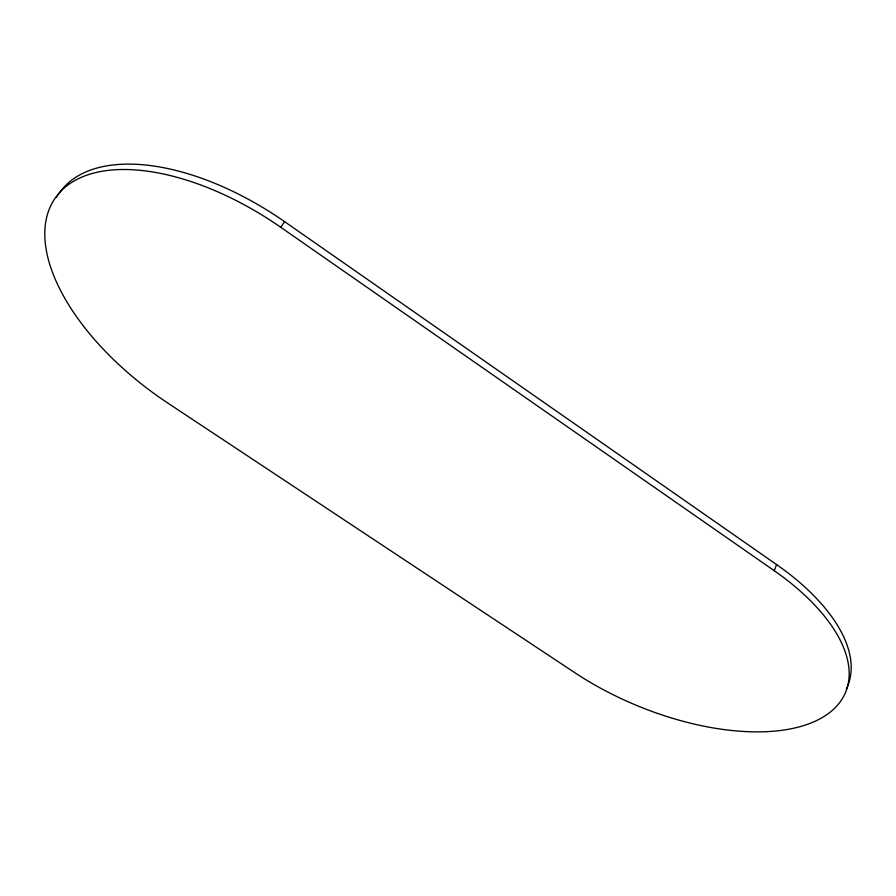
<?xml version="1.0" encoding="UTF-8"?>
<svg xmlns="http://www.w3.org/2000/svg" width="896" height="896" viewBox="0 0 896 896"><rect width="100%" height="100%" fill="white"/><g stroke="black" fill="none" stroke-linecap="round" stroke-linejoin="round"><path stroke-width="1.34" d="M774.267 570.73L280.706 227.259A201.107 104.451 34.7 0 0 54.152 199.64A201.107 104.451 34.7 0 0 167.63 402.942L574.963 672.784A188.597 92.568 22.7 0 0 818.642 719.533A188.597 92.568 22.7 0 0 774.267 570.73L776.552 564.558L284.592 221.648A200.581 104.877 34.8 0 0 58.038 195.014M280.706 227.259L284.592 221.648M56.594 197.445A200.581 104.877 34.8 0 1 57.064 196.627M846.989 687.613A188.138 92.971 22.6 0 1 846.283 689.114M776.552 564.558A188.138 92.971 22.6 0 1 847.325 686.851"/></g></svg>
